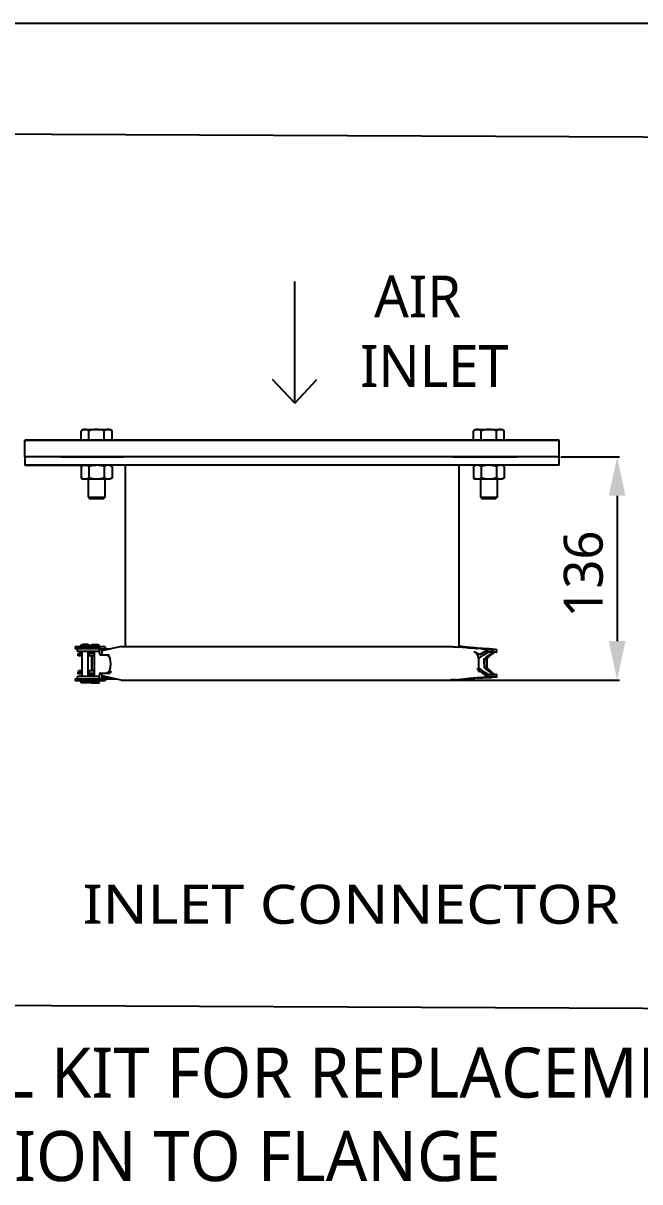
# Model space of a CAD drawing. Header units: millimetres. Extents: x 0 to 2800, y 0 to 1980.
# Drawn here: x 1730 to 2100, y 1286 to 1980 of the extents above; entities that cross this region are included whole.
import ezdxf
from ezdxf.enums import TextEntityAlignment as Align

# ---------------------------------------------------------------- set-up
doc = ezdxf.new("R2010")
doc.units = ezdxf.units.MM
doc.header["$LTSCALE"] = 154
doc.header["$PDMODE"] = 3
doc.header["$PDSIZE"] = 8
doc.layers.get('0').update_dxf_attribs({"linetype": 'CONTINUOUS'})
doc.layers.get('Defpoints').update_dxf_attribs({"linetype": 'CONTINUOUS'})
doc.layers.add('00_BUW_DATUM', color=7, linetype='CONTINUOUS')
doc.layers.add('02___PRT_ALL_AXES', color=7, linetype='CONTINUOUS')
doc.styles.get("Standard").update_dxf_attribs({"font": 'msjhl.ttc'})
doc.dimstyles.new('DIMSTYLE_1', dxfattribs={"dimtxt": 23.333333, "dimasz": 23.333333, "dimexe": 1.5, "dimexo": 1, "dimgap": 0.875, "dimtad": 1, "dimlfac": 0.9, "dimdsep": 46, "dimtxsty": 'Standard', "dimblk": '_FILLED', "dimblk1": '_FILLED', "dimblk2": '_FILLED', "dimcen": 0.09, "dimazin": 2, "dimtp": 0.01, "dimtm": 0.01, "dimtfac": 1, "dimtofl": 0, "dimtmove": 0, "dimatfit": 3, "dimldrblk": '_FILLED', "dimfxl": 1, "dimtolj": 1, "dimarcsym": 0})

# ---------------------------------------------------------------- blocks, each defined once
blk = doc.blocks.new('_FILLED')
at = {"color": 0, "linetype": 'ByBlock'}
blk.add_solid([(0, 0), (-1, 0.214), (-1, -0.214)], dxfattribs=at)
blk = doc.blocks.new('*D177')
at = {"color": 0, "linetype": 'Continuous', "lineweight": -2}
for p, q in [((2052.33, 1720.26), (2087.64, 1720.26)), ((2086.14, 1696.93), (2086.14, 1609.93)), ((1992.81, 1586.6), (2087.64, 1586.6))]:
    blk.add_line(p, q, dxfattribs=at)
at = {"layer": 'Defpoints', "color": 0}
for p in [(2051.33, 1720.26), (1991.81, 1586.6), (2086.14, 1586.6)]:
    blk.add_point(p, dxfattribs=at)
at = {"color": 0, "linetype": 'ByBlock', "lineweight": -2, "xscale": 23.3333333333, "yscale": 23.3333333333, "zscale": 23.3333333333}
for p, rotation in [((2086.14, 1720.26), 90), ((2086.14, 1586.6), 270)]:
    blk.add_blockref('_FILLED', p, dxfattribs=dict(at, rotation=rotation))
at = {"color": 0, "insert": (2054.16, 1650.07), "char_height": 23.333, "attachment_point": 2, "rotation": 90, "line_spacing_factor": 0.9}
blk.add_mtext('\\A1;136', dxfattribs=at)

msp = doc.modelspace()

# ---------------------------------------------------------------- linework, layer by layer
at = {"linetype": 'Continuous'}
for p, q in [((0, 1980), (2800, 1980)), ((1731.3323, 1720.2591), (1731.3323, 1715.2591)), ((2051.3323, 1720.2591), (1731.3323, 1720.2591)), ((1731.3323, 1720.2591), (1731.3323, 1715.2591)), ((2051.3323, 1720.2591), (1731.3323, 1720.2591)), ((2051.3323, 1715.2591), (1731.3323, 1715.2591)), ((2051.3323, 1715.2591), (1731.3323, 1715.2591)), ((1791.3323, 1715.2591), (1791.3323, 1606.7268)), ((1991.3323, 1715.2591), (1991.3323, 1606.3383)), ((2051.3323, 1715.2591), (2051.3323, 1720.2591)), ((1761.45, 1606.4591), (1761.45, 1605.2591)), ((1779.3381, 1606.4591), (1761.45, 1606.4591)), ((1766.7573, 1605.2591), (1761.4507, 1605.2591)), ((1762.7796, 1603.7705), (1762.7796, 1605.2591)), ((1775.2341, 1603.7705), (1762.7831, 1603.7705)), ((1764.7, 1606.8591), (1764.7, 1606.7091)), ((1770.2, 1606.7091), (1764.7, 1606.7091)), ((1770.0329, 1606.6591), (1764.8671, 1606.6591)), ((1765.7, 1606.4591), (1765.7, 1606.6091)), ((1765.7, 1606.6091), (1769.2, 1606.6091)), ((1765.7, 1588.7705), (1765.7, 1603.7705)), ((1769.1313, 1607.8591), (1765.7712, 1607.8591)), ((1766.9091, 1605.2591), (1766.7573, 1605.2591)), ((1766.9088, 1605.2643), (1766.839, 1605.2639)), ((1776.3779, 1605.2705), (1766.9091, 1605.2705)), ((1769.2, 1606.4591), (1769.2, 1606.6091)), ((1769.2, 1588.7705), (1769.2, 1603.7705)), ((1770.2, 1606.8591), (1770.2, 1606.7091)), ((1770.5881, 1606.6591), (1770.5881, 1606.5091)), ((1776.0881, 1606.5091), (1770.6037, 1606.5091)), ((1771.4416, 1602.7835), (1771.4416, 1603.7705)), ((1775.0782, 1607.6591), (1771.598, 1607.6591)), ((1772.9647, 1589.2705), (1772.9647, 1603.2705)), ((1775.9023, 1605.2705), (1775.9023, 1603.2705)), ((1776.0881, 1606.6591), (1776.0881, 1606.5091)), ((1776.5135, 1605.2591), (1782.317, 1605.2591)), ((1777.3292, 1604.2705), (1777.3292, 1603.7705)), ((1788.9885, 1606.7268), (1777.3439, 1604.165)), ((1779.3381, 1606.4591), (1779.3381, 1605.2591)), ((1788.9885, 1606.7268), (1986.1537, 1606.7268)), ((1995.8306, 1605.8869), (1990.8599, 1606.3859)), ((1992.0322, 1606.7268), (1991.3323, 1606.7268)), ((2000.2026, 1605.8451), (1994.2555, 1606.4829)), ((1999.0066, 1605.6319), (1995.5629, 1606.2227)), ((2001.1766, 1605.7003), (2002.1307, 1605.4219)), ((2008.8445, 1605.2339), (2002.4637, 1605.6631)), ((2003.0551, 1599.4642), (2008.2236, 1603.1936)), ((2003.9694, 1601.8876), (2008.0683, 1604.4061)), ((2009.2826, 1605.2049), (2008.8424, 1605.234)), ((2009.7298, 1605.1755), (2009.2826, 1605.2049)), ((2010.7783, 1603.3642), (2009.4318, 1603.3642)), ((2009.4525, 1604.9642), (2010.7783, 1604.9642)), ((2010.2976, 1605.1384), (2009.7298, 1605.1755)), ((2010.0024, 1605.0942), (2009.9904, 1605.0902)), ((2010.643, 1605.116), (2010.2976, 1605.1384)), ((2010.4837, 1605.1265), (2010.2977, 1605.1383)), ((2011.1685, 1605.0863), (2010.4837, 1605.1265)), ((2011.1098, 1605.0862), (2010.643, 1605.116)), ((2011.1455, 1604.9937), (2011.5069, 1604.9966)), ((2011.2587, 1604.9731), (2011.2851, 1604.9751)), ((2011.2851, 1604.9751), (2011.317, 1604.9818)), ((2011.317, 1603.3818), (2011.2851, 1603.3751)), ((2011.317, 1604.9811), (2011.317, 1603.3811)), ((2011.5061, 1603.3966), (2011.3212, 1603.3952)), ((2013.9827, 1603.3698), (2013.9827, 1604.9698)), ((1763.3118, 1601.0591), (1763.3118, 1602.2591)), ((1763.3118, 1602.2591), (1765.7, 1602.2591)), ((1765.7, 1601.0591), (1763.3118, 1601.0591)), ((1763.6916, 1602.2591), (1763.6916, 1602.7835)), ((1763.6916, 1602.7835), (1765.7, 1602.7835)), ((1769.2, 1602.7835), (1772.9647, 1602.7835)), ((1769.552, 1602.2591), (1769.2, 1602.2591)), ((1772.9647, 1601.0591), (1769.2, 1601.0591)), ((1769.552, 1601.2835), (1769.552, 1602.2591)), ((1769.552, 1601.2835), (1772.9647, 1601.2835)), ((1771.4416, 1592.2835), (1771.4416, 1601.0591)), ((1771.5881, 1592.2835), (1771.5881, 1601.0591)), ((1776.3904, 1601.7705), (1781.9309, 1601.7705)), ((2003.0551, 1599.6724), (2003.0551, 1593.6559)), ((2008.2501, 1602.9246), (2006.0512, 1601.5942)), ((2006.9251, 1599.4642), (2008.209, 1599.4642)), ((2012.1765, 1602.8874), (2007.0281, 1599.4642)), ((2011.8196, 1602.89), (2007.7401, 1600.2228)), ((2008.209, 1599.4642), (2010.473, 1601.7547)), ((2008.209, 1593.8642), (2008.209, 1599.4642)), ((1763.3118, 1590.2591), (1763.3118, 1591.4591)), ((1763.3118, 1591.4591), (1765.7, 1591.4591)), ((1765.7, 1590.2591), (1763.3118, 1590.2591)), ((1763.6916, 1591.4591), (1763.6916, 1592.2835)), ((1763.6916, 1592.2835), (1765.7, 1592.2835)), ((1769.2, 1592.2835), (1772.9647, 1592.2835)), ((1769.552, 1591.4591), (1769.2, 1591.4591)), ((1772.9647, 1590.2591), (1769.2, 1590.2591)), ((1771.4416, 1590.1091), (1769.2, 1590.1091)), ((1771.7231, 1590.0591), (1769.2, 1590.0591)), ((1769.2, 1590.0091), (1772.1916, 1590.0091)), ((1769.552, 1591.4591), (1769.552, 1590.7835)), ((1769.552, 1590.7835), (1772.9647, 1590.7835)), ((1771.4416, 1590.1091), (1771.4416, 1590.2591)), ((1772.1916, 1588.9091), (1772.1916, 1590.0091)), ((1775.9023, 1587.2705), (1775.9023, 1589.2705)), ((1776.3904, 1590.7705), (1781.9309, 1590.7705)), ((1788.9885, 1586.6016), (1777.3439, 1589.1634)), ((2003.0551, 1593.8642), (2008.2236, 1589.7273)), ((2008.1464, 1588.9769), (2004.1092, 1591.9566)), ((2008.1083, 1590.441), (2005.6356, 1591.7988)), ((2008.209, 1593.8642), (2006.8892, 1593.8642)), ((2011.4342, 1590.3974), (2007.6394, 1593.1075)), ((2012.3065, 1590.4038), (2007.6848, 1593.8642)), ((2008.209, 1593.8642), (2010.3774, 1591.8865)), ((2009.4884, 1589.9642), (2010.7639, 1589.9642)), ((2011.2706, 1589.9532), (2011.3026, 1589.9463)), ((2011.3026, 1589.9472), (2011.3026, 1588.3472)), ((2013.9903, 1588.3586), (2013.9903, 1589.9586)), ((1761.45, 1587.2591), (1761.45, 1586.0591)), ((1761.45, 1587.2591), (1785.9997, 1587.2591)), ((1779.3381, 1586.0591), (1761.45, 1586.0591)), ((1762.7796, 1587.2705), (1762.7796, 1588.7705)), ((1775.2341, 1588.7705), (1762.7831, 1588.7705)), ((1764.95, 1584.9091), (1764.95, 1586.0091)), ((1769.95, 1584.9091), (1764.95, 1584.9091)), ((1764.9505, 1586.0091), (1769.9495, 1586.0091)), ((1769.695, 1584.8591), (1765.205, 1584.8591)), ((1772.1916, 1588.9091), (1769.2, 1588.9091)), ((1772.01, 1588.8591), (1769.2, 1588.8591)), ((1769.95, 1584.9091), (1769.95, 1586.0091)), ((1770.8381, 1584.7091), (1770.8381, 1585.8091)), ((1770.8381, 1585.8091), (1775.8381, 1585.8091)), ((1775.8381, 1584.7091), (1770.8386, 1584.7091)), ((1775.6867, 1584.6591), (1770.9895, 1584.6591)), ((1775.4844, 1585.8591), (1771.1918, 1585.8591)), ((1771.5881, 1585.9091), (1771.5881, 1586.0591)), ((1775.0881, 1585.9091), (1771.5881, 1585.9091)), ((1775.0881, 1585.9091), (1775.0881, 1586.0591)), ((1775.8381, 1584.7091), (1775.8381, 1585.8091)), ((1777.3292, 1588.7705), (1777.3292, 1588.2705)), ((1777.3292, 1588.4591), (1780.5451, 1588.4591)), ((1779.3381, 1587.2591), (1779.3381, 1586.0591)), ((1788.9885, 1586.6016), (1992.0358, 1586.6016)), ((2000.1608, 1587.4722), (1995.5757, 1586.9425)), ((2004.46, 1588.0607), (1997.5747, 1587.5997)), ((2000.7231, 1587.547), (2000.7523, 1587.5515)), ((2002.129, 1587.906), (2001.1816, 1587.6296)), ((2002.2045, 1587.6472), (2009.2903, 1588.1238)), ((2009.2889, 1588.1237), (2010.0883, 1588.1763)), ((2010.7639, 1588.3642), (2009.4245, 1588.3642)), ((2009.9904, 1588.2382), (2010.0024, 1588.2342)), ((2010.0883, 1588.1763), (2010.2661, 1588.188)), ((2010.2661, 1588.188), (2010.7017, 1588.2163)), ((2011.1685, 1588.242), (2011.3075, 1588.249)), ((2011.3026, 1588.3463), (2011.2706, 1588.3532))]:
    msp.add_line(p, q, dxfattribs=at)
for p, q in [((1892.9621, 1752.4258), (1892.9621, 1825.2121)), ((1892.9621, 1752.4258), (1879.68, 1766.6387)), ((1892.9621, 1752.4258), (1906.2442, 1766.6387)), ((1892.9621, 1752.4258), (1892.9621, 1766.1622)), ((1731.3323, 1720.2591), (1731.3323, 1730.2591)), ((2051.3323, 1730.2591), (1731.3323, 1730.2591)), ((1731.3323, 1720.2591), (1731.3323, 1730.2591)), ((1731.3323, 1730.2591), (2051.3323, 1730.2591)), ((2051.3323, 1720.2591), (2051.3323, 1730.2591)), ((1731.3323, 1715.2591), (1773.8323, 1715.2591)), ((2051.3323, 1715.2591), (2008.8323, 1715.2591))]:
    msp.add_line(p, q)
at = {"color": 7, "linetype": 'Continuous'}
for p, q in [((1778.517, 1695.3591), (1770.017, 1695.3591)), ((2013.517, 1695.3591), (2005.017, 1695.3591))]:
    msp.add_line(p, q, dxfattribs=at)
msp.add_lwpolyline([(1348.2524, 1915.3113), (2722.3323, 1909.0361), (2722.3323, 1387.0121), (1348.2524, 1393.2873)], close=True)
at = {"linetype": 'Continuous'}
for points in [[(1766.7901, 1605.2596), (1766.7891, 1605.26), (1766.7952, 1605.2605)], [(1766.8186, 1605.2591), (1766.798, 1605.2593), (1766.7901, 1605.2596)], [(1766.839, 1605.2639), (1766.8574, 1605.2619), (1766.8657, 1605.2604), (1766.8639, 1605.2593), (1766.8531, 1605.2591)], [(2004.946, 1605.2357), (1997.9526, 1605.7055), (1997.2637, 1605.7593), (1996.5561, 1605.8197), (1995.8306, 1605.8869)], [(2002.3592, 1605.6703), (2001.7381, 1605.7156), (2001.0977, 1605.7679), (2000.4379, 1605.8272), (1999.7596, 1605.8938)], [(2007.007, 1605.1303), (2005.7098, 1605.1955), (2004.413, 1605.2715)], [(2010.9009, 1604.9993), (2009.6026, 1605.0322), (2008.3046, 1605.0759), (2007.007, 1605.1303)], [(1988.737, 1586.7971), (1996.0772, 1587.475), (1996.6696, 1587.5266), (1997.2492, 1587.5734), (1997.8155, 1587.6155)], [(1989.091, 1586.8272), (1989.2337, 1586.8422), (1989.3968, 1586.858)], [(2004.413, 1588.0569), (2005.7098, 1588.1329), (2007.007, 1588.1981)], [(2007.007, 1588.1981), (2008.3046, 1588.2525), (2009.6026, 1588.2962), (2010.9009, 1588.3291)], [(2010.2664, 1588.188), (2010.4837, 1588.2019), (2011.1685, 1588.242)]]:
    msp.add_lwpolyline(points, dxfattribs=at)
for centre, radius, start, end in [((1765.7, 1606.8591), 1, 90, 180), ((1769.2, 1606.8591), 1, 0, 90), ((1771.5881, 1606.6591), 1, 90, 180), ((1775.0881, 1606.6591), 1, 0, 90), ((1993.672, 1608.6599), 2.1199, 260.649247, 261.586069), ((1993.7592, 1609.5799), 3.0445, 266.6408679, 268.114633), ((1993.5036, 1602.5555), 3.9872, 83.3416579, 85.6738123), ((1993.4168, 1601.7786), 4.7689, 82.7619812, 83.387581), ((2005.3538, 1657.515), 52.222, 258.4469945, 258.6852525), ((1990.876, 1583.761), 22.0297, 58.2900469, 64.2405337), ((2005.7775, 1614.1012), 11.1382, 283.4508376, 285.1207054), ((2005.7952, 1614.0154), 11.0507, 285.1480442, 286.1450737), ((2009.4383, 1621.6204), 18.2562, 269.3262939, 269.9793659), ((2007.722, 1607.9484), 4.6838, 290.1596106, 290.4533157), ((2007.8309, 1607.6572), 4.3729, 290.4499683, 291.0381212), ((2013.1722, 1586.2844), 17.1108, 88.2505641, 88.5752385), ((2013.8797, 1604.1502), 0.7872, 266.921648, 277.5170576), ((1998.5113, 1599.6681), 4.5441, 8.5945903, 19.2906137), ((1998.5471, 1599.6693), 4.5085, 2.1911028, 8.6477288), ((1998.9866, 1599.6899), 4.0685, 359.7535452, 2.1369216), ((1995.3985, 1589.9125), 7.9616, 22.7922574, 28.0461866), ((2015.0273, 1593.7249), 11.9724, 180.3301478, 181.3328403), ((2017.5054, 1593.7896), 14.4513, 181.3608854, 183.0545193), ((2005.9579, 1579.2778), 10.6383, 73.2763307, 75.3938099), ((2009.4994, 1570.7589), 19.2053, 90.0329213, 90.8579992), ((2013.8873, 1589.1738), 0.7915, 82.5230655, 93.0603924), ((1988.6175, 1582.775), 4.0157, 94.4204776, 97.0675344), ((1988.6727, 1582.044), 4.7488, 91.4438552, 94.4053371), ((1988.4985, 1591.2538), 4.4623, 270.7136456, 271.7435731), ((1988.2107, 1600.5535), 13.7665, 271.7632985, 272.1911283), ((1988.373, 1592.8702), 6.084, 273.4303868, 275.3428994), ((1988.2482, 1594.2291), 7.4487, 275.3255056, 276.4956397), ((2010.7649, 1567.9373), 20.4269, 89.768097, 90.0029875)]:
    msp.add_arc(centre, radius, start, end, dxfattribs=at)
for points, knots in [([(1772.9647, 1603.2705), (1772.9647, 1603.4001), (1772.8508, 1603.6678), (1772.5824, 1603.7705), (1772.4543, 1603.7705)], [0, 0, 0, 0, 0.5028957, 1, 1, 1, 1]), ([(1775.2341, 1603.7705), (1775.3723, 1603.7705), (1775.6739, 1603.7144), (1775.9023, 1603.4304), (1775.9023, 1603.2705)], [0, 0, 0, 0, 0.46379337, 1, 1, 1, 1]), ([(1775.9023, 1603.7705), (1775.9023, 1603.2965), (1775.9591, 1602.6493), (1776.1303, 1601.9906), (1776.3092, 1601.7705), (1776.3904, 1601.7705)], [0, 0, 0, 0, 0.66879323, 0.88542987, 1, 1, 1, 1]), ([(1777.3292, 1604.2705), (1777.3292, 1604.5242), (1777.1375, 1605.0453), (1776.6222, 1605.2705), (1776.3779, 1605.2705)], [0, 0, 0, 0, 0.50942079, 1, 1, 1, 1]), ([(1777.3292, 1603.7705), (1777.3292, 1603.2965), (1777.3858, 1602.6493), (1777.5561, 1601.9909), (1777.7344, 1601.7705), (1777.8154, 1601.7705)], [0, 0, 0, 0, 0.66903515, 0.88564498, 1, 1, 1, 1]), ([(1986.1537, 1606.7268), (1986.2809, 1606.7268), (1986.9298, 1606.7069), (1987.5759, 1606.6367), (1988.0937, 1606.5728)], [0, 0, 0, 0, 0.19603975, 1, 1, 1, 1]), ([(1988.5618, 1606.5418), (1988.7394, 1606.5389), (1989.5071, 1606.5129), (1990.2725, 1606.4449), (1990.8599, 1606.3859)], [0, 0, 0, 0, 0.23130561, 1, 1, 1, 1]), ([(1993.3275, 1606.5682), (1993.1815, 1606.5922), (1992.7519, 1606.6574), (1992.3194, 1606.7268), (1992.0322, 1606.7268)], [0, 0, 0, 0, 0.34001663, 1, 1, 1, 1]), ([(2000.2026, 1605.8451), (2000.254, 1605.8396), (2000.438, 1605.8196), (2000.6219, 1605.7979), (2000.7539, 1605.7781)], [0, 0, 0, 0, 0.27892438, 1, 1, 1, 1]), ([(2000.45, 1603.6016), (2000.7005, 1603.4809), (2001.6913, 1602.921), (2002.5147, 1601.9844), (2002.8003, 1601.1693)], [0, 0, 0, 0, 0.24350035, 1, 1, 1, 1]), ([(2000.7437, 1605.7796), (2000.7912, 1605.7729), (2000.9361, 1605.7507), (2001.0818, 1605.7279), (2001.1766, 1605.7003)], [0, 0, 0, 0, 0.32713749, 1, 1, 1, 1]), ([(2001.1799, 1605.5879), (2001.1593, 1605.5804), (2001.0397, 1605.5449), (2000.9163, 1605.5249), (2000.8149, 1605.51)], [0, 0, 0, 0, 0.17648579, 1, 1, 1, 1]), ([(2005.5143, 1605.215), (2005.6326, 1605.262), (2006.0519, 1605.2308), (2006.4471, 1605.2516), (2006.7233, 1605.2465)], [0, 0, 0, 0, 0.31539786, 1, 1, 1, 1]), ([(2006.7233, 1605.2465), (2007.0941, 1605.2395), (2007.654, 1605.2217), (2008.3862, 1605.1898), (2008.902, 1605.1686), (2009.3286, 1605.138), (2009.6907, 1605.1398), (2009.8503, 1605.0872), (2010.001, 1605.1189), (2010.0022, 1605.0942)], [0, 0, 0, 0, 0.33883839, 0.51135084, 0.67092031, 0.80728548, 0.91168876, 0.97736076, 1, 1, 1, 1]), ([(2008.2837, 1604.547), (2008.3716, 1604.6093), (2008.6762, 1604.8023), (2009.0294, 1604.9677), (2009.2859, 1604.9651)], [0, 0, 0, 0, 0.29562967, 1, 1, 1, 1]), ([(2009.8645, 1605.0826), (2009.7878, 1605.08), (2009.3098, 1605.0711), (2008.8317, 1605.0705), (2008.4304, 1605.0716)], [0, 0, 0, 0, 0.16056858, 1, 1, 1, 1]), ([(2008.7164, 1603.2128), (2008.7613, 1603.2364), (2008.9205, 1603.313), (2009.097, 1603.3667), (2009.2237, 1603.3654)], [0, 0, 0, 0, 0.28618158, 1, 1, 1, 1]), ([(2009.9904, 1605.0902), (2009.9752, 1605.0878), (2009.9331, 1605.0853), (2009.8911, 1605.0835), (2009.8645, 1605.0826)], [0, 0, 0, 0, 0.36626872, 1, 1, 1, 1]), ([(2010.7783, 1604.9642), (2010.8331, 1604.9642), (2010.9932, 1604.9651), (2011.1535, 1604.9664), (2011.2587, 1604.9731)], [0, 0, 0, 0, 0.34192468, 1, 1, 1, 1]), ([(2011.2851, 1603.3751), (2011.262, 1603.373), (2011.0931, 1603.3645), (2010.9241, 1603.3642), (2010.7783, 1603.3642)], [0, 0, 0, 0, 0.13742183, 1, 1, 1, 1]), ([(2011.3168, 1604.9811), (2011.3161, 1605.0033), (2011.1759, 1604.9682), (2011.1189, 1604.9948), (2011.053, 1604.9961)], [0, 0, 0, 0, 0.25263779, 1, 1, 1, 1]), ([(2013.5976, 1603.3899), (2013.4754, 1603.393), (2012.7783, 1603.4042), (2012.081, 1603.4008), (2011.5061, 1603.3966)], [0, 0, 0, 0, 0.17535168, 1, 1, 1, 1]), ([(2011.5069, 1604.9966), (2011.7295, 1604.9983), (2012.4264, 1605.0019), (2013.1234, 1605.0018), (2013.5976, 1604.99)], [0, 0, 0, 0, 0.31935817, 1, 1, 1, 1]), ([(2011.8162, 1603.3984), (2011.8303, 1603.3816), (2011.8939, 1603.2787), (2011.9254, 1603.1601), (2011.9453, 1603.0639)], [0, 0, 0, 0, 0.18242638, 1, 1, 1, 1]), ([(2011.9453, 1603.064), (2011.9483, 1603.0501), (2011.9488, 1603.0204), (2011.9373, 1602.993), (2011.9292, 1602.9808)], [0, 0, 0, 0, 0.49269564, 1, 1, 1, 1]), ([(2013.0019, 1603.3663), (2012.98, 1603.3668), (2012.8725, 1603.3549), (2012.774, 1603.3045), (2012.7004, 1603.2614)], [0, 0, 0, 0, 0.20421258, 1, 1, 1, 1]), ([(2013.5976, 1604.99), (2013.639, 1604.9889), (2013.7567, 1604.9853), (2013.8746, 1604.9821), (2013.9507, 1604.9752)], [0, 0, 0, 0, 0.35142743, 1, 1, 1, 1]), ([(2013.9507, 1603.3752), (2013.9374, 1603.3764), (2013.8521, 1603.3822), (2013.7666, 1603.3851), (2013.6945, 1603.3873)], [0, 0, 0, 0, 0.1569176, 1, 1, 1, 1]), ([(2013.9507, 1604.9752), (2013.9569, 1604.9746), (2013.9666, 1604.9736), (2013.9764, 1604.9722), (2013.9799, 1604.9713)], [0, 0, 0, 0, 0.6330246, 1, 1, 1, 1]), ([(2013.9827, 1603.3698), (2013.9827, 1603.3726), (2013.966, 1603.3716), (2013.9587, 1603.3744), (2013.9507, 1603.3752)], [0, 0, 0, 0, 0.25825079, 1, 1, 1, 1]), ([(1780.3481, 1601.7705), (1780.4427, 1601.7705), (1780.9057, 1601.6794), (1781.2435, 1601.2939), (1781.4484, 1600.9903)], [0, 0, 0, 0, 0.20525636, 1, 1, 1, 1]), ([(1781.4484, 1600.9903), (1781.8458, 1600.4015), (1782.3937, 1598.8215), (1782.6627, 1596.2696), (1782.3934, 1593.718), (1781.8452, 1592.1384), (1781.4477, 1591.5499)], [0, 0, 0, 0, 0.21767881, 0.50004322, 0.7823871, 1, 1, 1, 1]), ([(2003.9693, 1601.8876), (2003.7473, 1601.7529), (2003.1209, 1602.0689), (2002.705, 1602.3481), (2002.4553, 1602.5022)], [0, 0, 0, 0, 0.46952924, 1, 1, 1, 1]), ([(2006.5605, 1596.6032), (2006.5535, 1596.8806), (2006.5196, 1597.905), (2006.4605, 1598.9297), (2006.3759, 1599.6724)], [0, 0, 0, 0, 0.27072293, 1, 1, 1, 1]), ([(2006.5605, 1596.6032), (2006.5538, 1596.3379), (2006.521, 1595.3543), (2006.4651, 1594.3705), (2006.3866, 1593.6559)], [0, 0, 0, 0, 0.26961629, 1, 1, 1, 1]), ([(2006.9251, 1599.4642), (2006.979, 1599.533), (2007.2165, 1599.8194), (2007.5019, 1600.0671), (2007.7401, 1600.2228)], [0, 0, 0, 0, 0.23496906, 1, 1, 1, 1]), ([(1772.4543, 1588.7705), (1772.5824, 1588.7705), (1772.8508, 1588.8732), (1772.9647, 1589.141), (1772.9647, 1589.2705)], [0, 0, 0, 0, 0.49711901, 1, 1, 1, 1]), ([(1775.9023, 1589.2705), (1775.9023, 1589.1107), (1775.6739, 1588.8266), (1775.3723, 1588.7705), (1775.2341, 1588.7705)], [0, 0, 0, 0, 0.53620626, 1, 1, 1, 1]), ([(1776.3904, 1590.7705), (1776.3092, 1590.7705), (1776.1303, 1590.5505), (1775.9591, 1589.8917), (1775.9023, 1589.2446), (1775.9023, 1588.7705)], [0, 0, 0, 0, 0.11457368, 0.33121399, 1, 1, 1, 1]), ([(1777.8154, 1590.7705), (1777.7344, 1590.7705), (1777.5561, 1590.5501), (1777.3858, 1589.8918), (1777.3292, 1589.2446), (1777.3292, 1588.7705)], [0, 0, 0, 0, 0.11435898, 0.33097291, 1, 1, 1, 1]), ([(1781.4477, 1591.5499), (1781.3677, 1591.4314), (1781.097, 1591.0722), (1780.6629, 1590.7705), (1780.3481, 1590.7705)], [0, 0, 0, 0, 0.31236152, 1, 1, 1, 1]), ([(1783.1158, 1591.6578), (1783.0308, 1591.5234), (1782.7461, 1591.1209), (1782.2751, 1590.7705), (1781.9309, 1590.7705)], [0, 0, 0, 0, 0.3159176, 1, 1, 1, 1]), ([(2002.7384, 1592.9968), (2002.78, 1592.8979), (2002.9546, 1592.4647), (2003.0743, 1592.0121), (2003.1684, 1591.6651)], [0, 0, 0, 0, 0.2298482, 1, 1, 1, 1]), ([(2003.1684, 1591.6651), (2003.2801, 1591.7467), (2003.4929, 1591.8999), (2003.8225, 1592.0741), (2004.0431, 1592.0051), (2004.1092, 1591.9566)], [0, 0, 0, 0, 0.39547222, 0.76548179, 1, 1, 1, 1]), ([(2006.8892, 1593.8642), (2006.9387, 1593.7962), (2007.1555, 1593.514), (2007.4181, 1593.2655), (2007.6394, 1593.1075)], [0, 0, 0, 0, 0.23627729, 1, 1, 1, 1]), ([(2009.0507, 1589.9777), (2008.9973, 1589.9882), (2008.7551, 1590.057), (2008.5333, 1590.1821), (2008.3675, 1590.2876)], [0, 0, 0, 0, 0.21689383, 1, 1, 1, 1]), ([(2010.7639, 1589.9642), (2010.8249, 1589.9642), (2010.9938, 1589.9627), (2011.1631, 1589.963), (2011.2706, 1589.9532)], [0, 0, 0, 0, 0.36101065, 1, 1, 1, 1]), ([(2011.3168, 1589.934), (2011.5621, 1589.9319), (2012.326, 1589.9272), (2013.0902, 1589.9258), (2013.6087, 1589.9387)], [0, 0, 0, 0, 0.32109044, 1, 1, 1, 1]), ([(2011.5366, 1590.2385), (2011.5296, 1590.206), (2011.5037, 1590.1012), (2011.4692, 1589.9958), (2011.4285, 1589.9326)], [0, 0, 0, 0, 0.3063266, 1, 1, 1, 1]), ([(2011.4342, 1590.3974), (2011.4465, 1590.3882), (2011.4722, 1590.3718), (2011.4974, 1590.3544), (2011.5087, 1590.3441)], [0, 0, 0, 0, 0.50218236, 1, 1, 1, 1]), ([(2011.5087, 1590.3441), (2011.5202, 1590.3336), (2011.5459, 1590.2989), (2011.5149, 1590.2657), (2011.4994, 1590.2533)], [0, 0, 0, 0, 0.44072171, 1, 1, 1, 1]), ([(2012.7372, 1590.0696), (2012.7629, 1590.0532), (2012.8479, 1590.003), (2012.9455, 1589.9618), (2013.0147, 1589.9629)], [0, 0, 0, 0, 0.30554917, 1, 1, 1, 1]), ([(2013.6087, 1589.9387), (2013.635, 1589.9394), (2013.7224, 1589.9417), (2013.8098, 1589.9447), (2013.8708, 1589.9477)], [0, 0, 0, 0, 0.30154303, 1, 1, 1, 1]), ([(2013.8708, 1589.9477), (2013.8877, 1589.9485), (2013.9169, 1589.9501), (2013.9461, 1589.9522), (2013.9583, 1589.9533)], [0, 0, 0, 0, 0.57923553, 1, 1, 1, 1]), ([(2013.9583, 1589.9533), (2013.9645, 1589.9538), (2013.9742, 1589.9549), (2013.984, 1589.9562), (2013.9875, 1589.9571)], [0, 0, 0, 0, 0.63287429, 1, 1, 1, 1]), ([(1777.3292, 1588.2705), (1777.3292, 1588.0169), (1777.1375, 1587.4957), (1776.6222, 1587.2705), (1776.3779, 1587.2705)], [0, 0, 0, 0, 0.50942166, 1, 1, 1, 1]), ([(1988.1234, 1586.7602), (1987.9247, 1586.7354), (1987.2679, 1586.66), (1986.6073, 1586.6016), (1986.1461, 1586.6016)], [0, 0, 0, 0, 0.30266844, 1, 1, 1, 1]), ([(1992.0358, 1586.6016), (1992.1035, 1586.6016), (1992.5287, 1586.6289), (1992.9495, 1586.6977), (1993.3028, 1586.7556)], [0, 0, 0, 0, 0.15894433, 1, 1, 1, 1]), ([(1993.6635, 1586.7866), (1993.8053, 1586.7895), (1994.4446, 1586.8171), (1995.0812, 1586.8854), (1995.5757, 1586.9425)], [0, 0, 0, 0, 0.22175861, 1, 1, 1, 1]), ([(2000.1608, 1587.4722), (2000.2129, 1587.4782), (2000.4007, 1587.5003), (2000.5883, 1587.5246), (2000.7231, 1587.547)], [0, 0, 0, 0, 0.27734176, 1, 1, 1, 1]), ([(2001.1816, 1587.6296), (2001.1579, 1587.6227), (2001.0163, 1587.589), (2000.8721, 1587.5683), (2000.7527, 1587.5515)], [0, 0, 0, 0, 0.17036053, 1, 1, 1, 1]), ([(2006.7215, 1588.0819), (2006.4457, 1588.0767), (2006.0511, 1588.0975), (2005.6324, 1588.0665), (2005.5143, 1588.1133)], [0, 0, 0, 0, 0.68461383, 1, 1, 1, 1]), ([(2009.8457, 1588.2151), (2009.6744, 1588.2024), (2008.6334, 1588.1468), (2007.5919, 1588.0981), (2006.7215, 1588.0819)], [0, 0, 0, 0, 0.16482074, 1, 1, 1, 1]), ([(2008.2908, 1588.8655), (2008.3816, 1588.7915), (2008.6909, 1588.568), (2009.0585, 1588.3621), (2009.3283, 1588.3639)], [0, 0, 0, 0, 0.30255982, 1, 1, 1, 1]), ([(2008.4302, 1588.2568), (2008.7855, 1588.2578), (2009.3038, 1588.2406), (2009.8275, 1588.2633), (2009.9904, 1588.2382)], [0, 0, 0, 0, 0.68311162, 1, 1, 1, 1]), ([(2009.3283, 1588.3639), (2009.3448, 1588.364), (2009.3761, 1588.3642), (2009.4074, 1588.3642), (2009.4222, 1588.364)], [0, 0, 0, 0, 0.52648136, 1, 1, 1, 1]), ([(2011.2706, 1588.3532), (2011.2506, 1588.355), (2011.1097, 1588.3627), (2010.9686, 1588.3635), (2010.8476, 1588.364)], [0, 0, 0, 0, 0.14236476, 1, 1, 1, 1]), ([(2011.0347, 1588.3319), (2011.1015, 1588.3332), (2011.1597, 1588.3602), (2011.3014, 1588.3246), (2011.3024, 1588.3472)], [0, 0, 0, 0, 0.74720815, 1, 1, 1, 1]), ([(2013.6087, 1588.3387), (2013.476, 1588.3354), (2012.7075, 1588.3236), (2011.9388, 1588.3287), (2011.3029, 1588.3341)], [0, 0, 0, 0, 0.17260831, 1, 1, 1, 1]), ([(2013.9583, 1588.3533), (2013.9412, 1588.3517), (2013.8247, 1588.3443), (2013.7081, 1588.3412), (2013.6087, 1588.3387)], [0, 0, 0, 0, 0.14769289, 1, 1, 1, 1]), ([(2013.9903, 1588.3586), (2013.9903, 1588.3558), (2013.9736, 1588.3568), (2013.9663, 1588.354), (2013.9583, 1588.3533)], [0, 0, 0, 0, 0.25814412, 1, 1, 1, 1])]:
    msp.add_open_spline(points, degree=3, knots=knots, dxfattribs=at)
for points in [[(1988.0937, 1606.5728), (1988.2489, 1606.5536), (1988.4055, 1606.5442), (1988.5618, 1606.5418)], [(1993.5808, 1606.5407), (1993.5076, 1606.545), (1993.4344, 1606.5521), (1993.3618, 1606.5629)], [(1993.8044, 1606.5313), (1993.7564, 1606.5335), (1993.7083, 1606.5359), (1993.6603, 1606.5366)], [(1994.4979, 1606.4305), (1994.3386, 1606.461), (1994.1786, 1606.4891), (1994.0176, 1606.5095)], [(1994.8951, 1606.351), (1994.7628, 1606.378), (1994.6305, 1606.4051), (1994.4979, 1606.4305)], [(1995.5629, 1606.2227), (1995.4108, 1606.2488), (1995.2593, 1606.2778), (1995.108, 1606.3079)], [(2008.0683, 1604.4061), (2008.141, 1604.4506), (2008.214, 1604.4956), (2008.2801, 1604.5493)], [(2008.3683, 1603.2685), (2008.3155, 1603.2558), (2008.263, 1603.2269), (2008.2283, 1603.1851)], [(2008.2501, 1602.9246), (2008.3115, 1602.9618), (2008.3734, 1602.9988), (2008.4301, 1603.0429)], [(2008.4331, 1603.0416), (2008.5246, 1603.1033), (2008.6187, 1603.1616), (2008.7164, 1603.2128)], [(2008.8681, 1603.4005), (2009.0256, 1603.4461), (2009.1823, 1603.4951), (2009.3362, 1603.5516)], [(2009.2859, 1604.9651), (2009.3392, 1604.9645), (2009.3926, 1604.9637), (2009.4459, 1604.9646)], [(2011.9292, 1602.9808), (2011.9034, 1602.9419), (2011.8519, 1602.9202), (2011.8055, 1602.9149)], [(2012.1765, 1602.8874), (2012.2479, 1602.9349), (2012.321, 1602.9822), (2012.3812, 1603.0433)], [(2012.7004, 1603.2614), (2012.5902, 1603.1969), (2012.4874, 1603.1202), (2012.3875, 1603.0408)], [(2006.7227, 1596.57), (2006.67, 1596.5839), (2006.6162, 1596.5967), (2006.5618, 1596.5998)], [(2006.7228, 1596.57), (2006.8614, 1597.5271), (2007.0017, 1598.5002), (2006.9251, 1599.4642)], [(2006.8892, 1593.8642), (2006.9621, 1594.7649), (2006.8454, 1595.6747), (2006.7228, 1596.57)], [(2003.0746, 1593.0196), (2003.0984, 1592.5677), (2003.1369, 1592.1166), (2003.1684, 1591.6651)], [(2008.1083, 1590.441), (2008.1953, 1590.3932), (2008.2834, 1590.3458), (2008.3619, 1590.2851)], [(2008.2236, 1589.7273), (2008.2677, 1589.692), (2008.3263, 1589.6379), (2008.3786, 1589.6591)], [(2008.3845, 1589.636), (2008.4683, 1589.6161), (2008.5523, 1589.5968), (2008.6348, 1589.5722)], [(2009.0192, 1589.4661), (2009.1476, 1589.4274), (2009.2752, 1589.3856), (2009.4008, 1589.3384)], [(2009.2118, 1589.962), (2009.1579, 1589.9614), (2009.1037, 1589.9674), (2009.0507, 1589.9777)], [(2012.3065, 1590.4038), (2012.356, 1590.3667), (2012.4061, 1590.3297), (2012.4493, 1590.2855)], [(2012.4526, 1590.2868), (2012.5432, 1590.2092), (2012.6366, 1590.1338), (2012.7372, 1590.0696)], [(1993.3028, 1586.7556), (1993.4219, 1586.7752), (1993.5428, 1586.7842), (1993.6635, 1586.7866)], [(2008.2908, 1588.8655), (2008.2433, 1588.9038), (2008.1957, 1588.9422), (2008.1446, 1588.9756)]]:
    msp.add_open_spline(points, degree=3, dxfattribs=at)
at = {"layer": '00_BUW_DATUM', "color": 7, "linetype": 'Continuous'}
for p, q in [((1766.267, 1736.6591), (1765.0294, 1735.9446)), ((1765.0294, 1730.2591), (1765.0294, 1735.9446)), ((1766.267, 1736.6591), (1782.267, 1736.6591)), ((1769.6482, 1730.2591), (1769.6482, 1735.9446)), ((1778.8858, 1730.2591), (1778.8858, 1735.9446)), ((1782.267, 1736.6591), (1783.5046, 1735.9446)), ((1783.5046, 1730.2591), (1783.5046, 1735.9446)), ((2001.267, 1736.6591), (2000.0294, 1735.9446)), ((2000.0294, 1730.2591), (2000.0294, 1735.9446)), ((2001.267, 1736.6591), (2017.267, 1736.6591)), ((2004.6482, 1730.2591), (2004.6482, 1735.9446)), ((2013.8858, 1730.2591), (2013.8858, 1735.9446)), ((2017.267, 1736.6591), (2018.5046, 1735.9446)), ((2018.5046, 1730.2591), (2018.5046, 1735.9446)), ((1766.267, 1715.2591), (1765.0294, 1714.5446)), ((1765.0294, 1714.5446), (1765.0294, 1707.5736)), ((1769.6482, 1714.5446), (1769.6482, 1707.5736)), ((1778.8858, 1714.5446), (1778.8858, 1707.5736)), ((1782.267, 1715.2591), (1783.5046, 1714.5446)), ((1783.5046, 1714.5446), (1783.5046, 1707.5736)), ((2001.267, 1715.2591), (2000.0294, 1714.5446)), ((2000.0294, 1714.5446), (2000.0294, 1707.5736)), ((2004.6482, 1714.5446), (2004.6482, 1707.5736)), ((2013.8858, 1714.5446), (2013.8858, 1707.5736)), ((2017.267, 1715.2591), (2018.5046, 1714.5446)), ((2018.5046, 1714.5446), (2018.5046, 1707.5736)), ((1765.0294, 1707.5736), (1766.267, 1706.8591)), ((1783.5046, 1707.5736), (1782.267, 1706.8591)), ((2000.0294, 1707.5736), (2001.267, 1706.8591)), ((2018.5046, 1707.5736), (2017.267, 1706.8591)), ((1782.267, 1706.8591), (1766.267, 1706.8591)), ((1769.267, 1706.8591), (1769.267, 1696.1091)), ((1779.267, 1706.8591), (1779.267, 1696.1091)), ((2017.267, 1706.8591), (2001.267, 1706.8591)), ((2004.267, 1706.8591), (2004.267, 1696.1091)), ((2014.267, 1706.8591), (2014.267, 1696.1091)), ((1769.267, 1696.1091), (1770.017, 1695.3591)), ((1769.267, 1696.1091), (1779.267, 1696.1091)), ((1770.017, 1695.3591), (1778.517, 1695.3591)), ((1779.267, 1696.1091), (1778.517, 1695.3591)), ((2004.267, 1696.1091), (2005.017, 1695.3591)), ((2004.267, 1696.1091), (2014.267, 1696.1091)), ((2005.017, 1695.3591), (2013.517, 1695.3591)), ((2014.267, 1696.1091), (2013.517, 1695.3591))]:
    msp.add_line(p, q, dxfattribs=at)
for points, knots in [([(1767.3388, 1736.6591), (1767.1429, 1736.6591), (1766.7467, 1736.6249), (1766.1613, 1736.4774), (1765.5854, 1736.2469), (1765.214, 1736.0511), (1765.0294, 1735.9446)], [0, 0, 0, 0, 0.24040527, 0.485503, 0.73835724, 1, 1, 1, 1]), ([(1769.6482, 1735.9446), (1769.4636, 1736.0511), (1769.0922, 1736.2469), (1768.5164, 1736.4774), (1767.931, 1736.625), (1767.5347, 1736.6591), (1767.3388, 1736.6591)], [0, 0, 0, 0, 0.26163522, 0.51448875, 0.75958985, 1, 1, 1, 1]), ([(1774.267, 1736.6591), (1773.8763, 1736.6591), (1773.0945, 1736.6258), (1771.5428, 1736.432), (1770.3987, 1736.1612), (1769.6482, 1735.9446)], [0, 0, 0, 0, 0.25004829, 0.50009882, 1, 1, 1, 1]), ([(1778.8858, 1735.9446), (1778.1354, 1736.1612), (1776.9913, 1736.432), (1775.4396, 1736.6258), (1774.6577, 1736.6591), (1774.267, 1736.6591)], [0, 0, 0, 0, 0.49989254, 0.74994646, 1, 1, 1, 1]), ([(1781.1952, 1736.6591), (1780.9994, 1736.6591), (1780.6031, 1736.6249), (1780.0177, 1736.4774), (1779.4418, 1736.2469), (1779.0704, 1736.0511), (1778.8858, 1735.9446)], [0, 0, 0, 0, 0.24040527, 0.485503, 0.73835724, 1, 1, 1, 1]), ([(1783.5046, 1735.9446), (1783.32, 1736.0511), (1782.9486, 1736.2469), (1782.3728, 1736.4774), (1781.7874, 1736.625), (1781.3911, 1736.6591), (1781.1952, 1736.6591)], [0, 0, 0, 0, 0.26163522, 0.51448875, 0.75958985, 1, 1, 1, 1]), ([(2002.3388, 1736.6591), (2002.1429, 1736.6591), (2001.7467, 1736.6249), (2001.1613, 1736.4774), (2000.5854, 1736.2469), (2000.214, 1736.0511), (2000.0294, 1735.9446)], [0, 0, 0, 0, 0.24040527, 0.485503, 0.73835724, 1, 1, 1, 1]), ([(2004.6482, 1735.9446), (2004.4636, 1736.0511), (2004.0922, 1736.2469), (2003.5164, 1736.4774), (2002.931, 1736.625), (2002.5347, 1736.6591), (2002.3388, 1736.6591)], [0, 0, 0, 0, 0.26163522, 0.51448875, 0.75958985, 1, 1, 1, 1]), ([(2009.267, 1736.6591), (2008.8763, 1736.6591), (2008.0945, 1736.6258), (2006.5428, 1736.432), (2005.3987, 1736.1612), (2004.6482, 1735.9446)], [0, 0, 0, 0, 0.25004829, 0.50009882, 1, 1, 1, 1]), ([(2013.8858, 1735.9446), (2013.1354, 1736.1612), (2011.9913, 1736.432), (2010.4396, 1736.6258), (2009.6577, 1736.6591), (2009.267, 1736.6591)], [0, 0, 0, 0, 0.49989254, 0.74994646, 1, 1, 1, 1]), ([(2016.1952, 1736.6591), (2015.9994, 1736.6591), (2015.6031, 1736.6249), (2015.0177, 1736.4774), (2014.4418, 1736.2469), (2014.0704, 1736.0511), (2013.8858, 1735.9446)], [0, 0, 0, 0, 0.24040527, 0.485503, 0.73835724, 1, 1, 1, 1]), ([(2018.5046, 1735.9446), (2018.32, 1736.0511), (2017.9486, 1736.2469), (2017.3728, 1736.4774), (2016.7874, 1736.625), (2016.3911, 1736.6591), (2016.1952, 1736.6591)], [0, 0, 0, 0, 0.26163522, 0.51448875, 0.75958985, 1, 1, 1, 1]), ([(1767.3388, 1715.2591), (1767.1429, 1715.2591), (1766.7467, 1715.2249), (1766.1613, 1715.0774), (1765.5854, 1714.8469), (1765.214, 1714.6511), (1765.0294, 1714.5446)], [0, 0, 0, 0, 0.24040533, 0.48550309, 0.73835726, 1, 1, 1, 1]), ([(1769.6482, 1714.5446), (1769.4636, 1714.6511), (1769.0922, 1714.8469), (1768.5163, 1715.0774), (1767.931, 1715.2249), (1767.5347, 1715.2591), (1767.3388, 1715.2591)], [0, 0, 0, 0, 0.26164274, 0.51449692, 0.75959469, 1, 1, 1, 1]), ([(1774.267, 1715.2591), (1773.8763, 1715.2591), (1773.0945, 1715.2258), (1771.9303, 1715.0804), (1770.7799, 1714.8515), (1770.0236, 1714.6529), (1769.6482, 1714.5446)], [0, 0, 0, 0, 0.24999144, 0.49998511, 0.74998842, 1, 1, 1, 1]), ([(1778.8858, 1714.5446), (1778.5104, 1714.6529), (1777.7542, 1714.8515), (1776.6037, 1715.0804), (1775.4395, 1715.2258), (1774.6577, 1715.2591), (1774.267, 1715.2591)], [0, 0, 0, 0, 0.25001158, 0.50001491, 0.75000857, 1, 1, 1, 1]), ([(1781.1952, 1715.2591), (1780.9994, 1715.2591), (1780.6031, 1715.2249), (1780.0177, 1715.0774), (1779.4418, 1714.8469), (1779.0704, 1714.6511), (1778.8858, 1714.5446)], [0, 0, 0, 0, 0.24040533, 0.48550309, 0.73835726, 1, 1, 1, 1]), ([(1783.5046, 1714.5446), (1783.32, 1714.6511), (1782.9486, 1714.8469), (1782.3727, 1715.0774), (1781.7874, 1715.2249), (1781.3911, 1715.2591), (1781.1952, 1715.2591)], [0, 0, 0, 0, 0.26164274, 0.51449692, 0.75959469, 1, 1, 1, 1]), ([(2002.3388, 1715.2591), (2002.1429, 1715.2591), (2001.7467, 1715.2249), (2001.1613, 1715.0774), (2000.5854, 1714.8469), (2000.214, 1714.6511), (2000.0294, 1714.5446)], [0, 0, 0, 0, 0.24040533, 0.48550309, 0.73835726, 1, 1, 1, 1]), ([(2004.6482, 1714.5446), (2004.4636, 1714.6511), (2004.0922, 1714.8469), (2003.5163, 1715.0774), (2002.931, 1715.2249), (2002.5347, 1715.2591), (2002.3388, 1715.2591)], [0, 0, 0, 0, 0.26164274, 0.51449692, 0.75959469, 1, 1, 1, 1]), ([(2009.267, 1715.2591), (2008.8763, 1715.2591), (2008.0945, 1715.2258), (2006.9303, 1715.0804), (2005.7799, 1714.8515), (2005.0236, 1714.6529), (2004.6482, 1714.5446)], [0, 0, 0, 0, 0.24999144, 0.49998511, 0.74998842, 1, 1, 1, 1]), ([(2013.8858, 1714.5446), (2013.5104, 1714.6529), (2012.7542, 1714.8515), (2011.6037, 1715.0804), (2010.4395, 1715.2258), (2009.6577, 1715.2591), (2009.267, 1715.2591)], [0, 0, 0, 0, 0.25001158, 0.50001491, 0.75000857, 1, 1, 1, 1]), ([(2016.1952, 1715.2591), (2015.9994, 1715.2591), (2015.6031, 1715.2249), (2015.0177, 1715.0774), (2014.4418, 1714.8469), (2014.0704, 1714.6511), (2013.8858, 1714.5446)], [0, 0, 0, 0, 0.24040533, 0.48550309, 0.73835726, 1, 1, 1, 1]), ([(2018.5046, 1714.5446), (2018.32, 1714.6511), (2017.9486, 1714.8469), (2017.3727, 1715.0774), (2016.7874, 1715.2249), (2016.3911, 1715.2591), (2016.1952, 1715.2591)], [0, 0, 0, 0, 0.26164274, 0.51449692, 0.75959469, 1, 1, 1, 1]), ([(1767.3388, 1706.8591), (1767.1429, 1706.8591), (1766.7467, 1706.8932), (1766.1613, 1707.0408), (1765.5854, 1707.2713), (1765.214, 1707.467), (1765.0294, 1707.5736)], [0, 0, 0, 0, 0.24040533, 0.48550309, 0.73835726, 1, 1, 1, 1]), ([(1769.6482, 1707.5736), (1769.4636, 1707.467), (1769.0922, 1707.2713), (1768.5163, 1707.0408), (1767.931, 1706.8932), (1767.5347, 1706.8591), (1767.3388, 1706.8591)], [0, 0, 0, 0, 0.26164274, 0.51449692, 0.75959469, 1, 1, 1, 1]), ([(1774.267, 1706.8591), (1773.8763, 1706.8591), (1773.0945, 1706.8924), (1771.9303, 1707.0378), (1770.7799, 1707.2667), (1770.0236, 1707.4653), (1769.6482, 1707.5736)], [0, 0, 0, 0, 0.24999144, 0.49998511, 0.74998842, 1, 1, 1, 1]), ([(1778.8858, 1707.5736), (1778.5104, 1707.4653), (1777.7542, 1707.2667), (1776.6037, 1707.0378), (1775.4395, 1706.8924), (1774.6577, 1706.8591), (1774.267, 1706.8591)], [0, 0, 0, 0, 0.25001158, 0.50001491, 0.75000857, 1, 1, 1, 1]), ([(1781.1952, 1706.8591), (1780.9994, 1706.8591), (1780.6031, 1706.8932), (1780.0177, 1707.0408), (1779.4418, 1707.2713), (1779.0704, 1707.467), (1778.8858, 1707.5736)], [0, 0, 0, 0, 0.24040533, 0.48550309, 0.73835726, 1, 1, 1, 1]), ([(1783.5046, 1707.5736), (1783.32, 1707.467), (1782.9486, 1707.2713), (1782.3727, 1707.0408), (1781.7874, 1706.8932), (1781.3911, 1706.8591), (1781.1952, 1706.8591)], [0, 0, 0, 0, 0.26164274, 0.51449692, 0.75959469, 1, 1, 1, 1]), ([(2002.3388, 1706.8591), (2002.1429, 1706.8591), (2001.7467, 1706.8932), (2001.1613, 1707.0408), (2000.5854, 1707.2713), (2000.214, 1707.467), (2000.0294, 1707.5736)], [0, 0, 0, 0, 0.24040533, 0.48550309, 0.73835726, 1, 1, 1, 1]), ([(2004.6482, 1707.5736), (2004.4636, 1707.467), (2004.0922, 1707.2713), (2003.5163, 1707.0408), (2002.931, 1706.8932), (2002.5347, 1706.8591), (2002.3388, 1706.8591)], [0, 0, 0, 0, 0.26164274, 0.51449692, 0.75959469, 1, 1, 1, 1]), ([(2009.267, 1706.8591), (2008.8763, 1706.8591), (2008.0945, 1706.8924), (2006.9303, 1707.0378), (2005.7799, 1707.2667), (2005.0236, 1707.4653), (2004.6482, 1707.5736)], [0, 0, 0, 0, 0.24999144, 0.49998511, 0.74998842, 1, 1, 1, 1]), ([(2013.8858, 1707.5736), (2013.5104, 1707.4653), (2012.7542, 1707.2667), (2011.6037, 1707.0378), (2010.4395, 1706.8924), (2009.6577, 1706.8591), (2009.267, 1706.8591)], [0, 0, 0, 0, 0.25001158, 0.50001491, 0.75000857, 1, 1, 1, 1]), ([(2016.1952, 1706.8591), (2015.9994, 1706.8591), (2015.6031, 1706.8932), (2015.0177, 1707.0408), (2014.4418, 1707.2713), (2014.0704, 1707.467), (2013.8858, 1707.5736)], [0, 0, 0, 0, 0.24040533, 0.48550309, 0.73835726, 1, 1, 1, 1]), ([(2018.5046, 1707.5736), (2018.32, 1707.467), (2017.9486, 1707.2713), (2017.3727, 1707.0408), (2016.7874, 1706.8932), (2016.3911, 1706.8591), (2016.1952, 1706.8591)], [0, 0, 0, 0, 0.26164274, 0.51449692, 0.75959469, 1, 1, 1, 1])]:
    msp.add_open_spline(points, degree=3, knots=knots, dxfattribs=at)
at = {"layer": '02___PRT_ALL_AXES', "color": 7, "linetype": 'Continuous'}
for p, q in [((1752.8323, 1730.2591), (1790.8649, 1730.2591)), ((1987.8323, 1730.2591), (2025.8649, 1730.2591)), ((1752.8323, 1720.2591), (1790.8649, 1720.2591)), ((1987.8323, 1720.2591), (2025.8649, 1720.2591))]:
    msp.add_line(p, q, dxfattribs=at)

# ---------------------------------------------------------------- texts
at = {"linetype": 'Continuous', "width": 1.143726}
msp.add_text('INLET CONNECTOR', height=23.333333, dxfattribs=at).set_placement((1765.8542, 1440.6286), (2087.5274, 1440.6286), align=Align.FIT)
at = {"attachment_point": 1}
for s, insert, char_height, width in [(' AIR\\PINLET', (1932.0872, 1828.838), 25, 259.882982), ('OPTIONAL KIT FOR REPLACEMENT OF QUICK\\PCONNECTION TO FLANGE', (1541.9694, 1366.5143), 30, 1478.20149)]:
    msp.add_mtext(s, dxfattribs=dict(at, insert=insert, char_height=char_height, width=width))

# ---------------------------------------------------------------- dimensions: what is measured, and where the dimension line sits
at = {"linetype": 'Continuous'}
dim = msp.add_linear_dim(base=(2086.1413, 1586.6016), p1=(2051.3323, 1720.2591), p2=(1991.8128, 1586.6016), angle=270, text='136', dimstyle='DIMSTYLE_1', dxfattribs=at)
dim.commit()
dim.dimension.update_dxf_attribs({"geometry": '*D177', "text_midpoint": (2086.1413, 1650.0676), "dimtype": 160})

doc.saveas('drawing.dxf')
